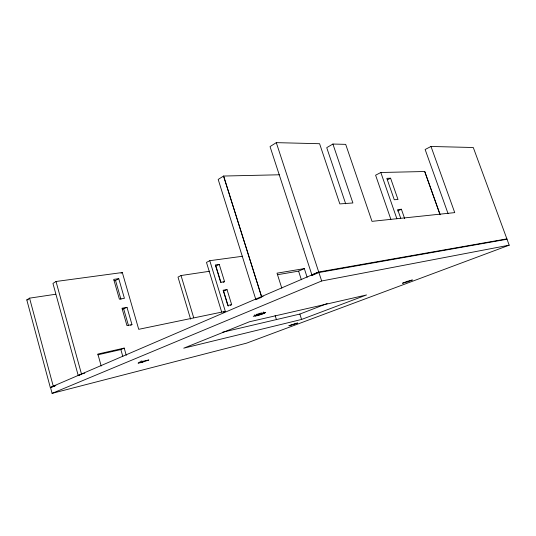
<?xml version="1.0" encoding="UTF-8"?>
<svg xmlns="http://www.w3.org/2000/svg" width="536" height="536" viewBox="0 0 536 536"><rect width="100%" height="100%" fill="white"/><g stroke="black" fill="none" stroke-linecap="round" stroke-linejoin="round"><path stroke-width="0.8" d="M51.959 387.213L50.337 387.622L26.8 299.892L29.567 298.15L55.69 294.244M242.667 256.242L209.79 260.69L225.341 311.362L138.724 329.318L122.322 272.523L56.019 281.487L52.95 283.43L78.263 375.669L81.639 373.947L84.775 373.183M345.68 203.787L326.726 147.655L332.91 144.043L352.896 202.97L339.837 203.908L319.59 143.715L276.295 142.643L270.037 146.589L312.073 275.45L318.9 272.523L318.685 272L311.919 274.914L312.093 275.444M121.042 273.26L122.322 272.523M114.101 280.697L115.535 280.489L118.751 278.666L124.412 298.331L119.387 299.168L113.719 279.377L118.751 278.666M209.697 271.25L181.034 275.531L177.999 277.099L190.595 319.148M209.79 260.69L206.481 262.406L221.67 312.039M440.049 214.547L424.726 171.513L380.828 172.498L375.602 175.198L390.878 219.385M50.538 387.568L52.093 393.357L246.513 343.167L509.2 245.173L473.288 147.514L430.998 146.469L425.135 149.504L448.076 213.676M122.295 309.285L127.005 307.356L131.97 324.608L130.643 325.238M223.224 282.291L224.571 281.655L219.244 264.395L215.914 266.07L220.959 282.472M387.602 179.721L390.59 178.213L398 199.486L394.275 199.747L386.831 178.341L390.59 178.213M230.306 305.272L231.673 304.676L227.009 289.561L223.626 291.122L228.256 306.17M397.598 210.996L401.397 209.241L404.653 218.581M97.753 354.832L120.855 349.586L124.205 348.099L126.255 355.314M277.695 274.68L298.592 271.142L304.321 268.61L307.141 277.286M223.284 312.254L225.341 311.362M51.248 387.019L318.726 271.987M50.337 387.622L55.858 385.471M81.713 374.215L78.357 375.361M264.06 313.433L265.682 312.475L258.68 314.116L253.253 316.327L257.166 315.684L264.06 313.433L263.591 311.945M52.093 393.357L321.667 280.978L509.2 245.173M222.541 332.233L299.859 314.069L327.154 303.557M301.587 319.449L366.544 294.947L249.468 321.761L183.741 348.172L301.587 319.449L299.859 314.069M142.281 362.276L148.854 359.978L143.775 361.063L138.094 363.12L142.281 362.276L141.832 360.708M54.913 385.947L53.292 386.356L29.567 298.15M124.205 348.099L97.86 354.062L101.204 366.028M131.97 324.608L126.965 325.607L121.994 308.247L127.005 307.356M231.673 304.676L227.807 305.446L223.13 290.251L227.009 289.561M263.149 296.261L261.548 296.575L223.579 176.043L218.185 179.439L255.886 299.691L261.742 297.179L223.579 176.043L279.323 174.783M318.86 272.529L507.009 239.25L506.862 238.882L318.685 272M224.571 281.655L220.685 282.298L215.345 264.945L219.244 264.395M304.321 268.61L277.018 273.166L281.809 288.174M26.8 299.892L28.428 299.651M401.397 209.241L397.692 209.576L400.687 218.192M332.91 144.043L345.687 144.358L371.997 221.348L454.736 212.611L430.998 146.469M424.726 171.513L440.123 214.762M380.828 172.498L396.868 218.735M276.295 142.643L321.667 280.978M298.592 271.142L301.386 279.759M275.129 315.496L276.442 319.65M261.843 312.609L262.305 314.089M260.851 312.95L261.32 314.424M255.719 299.081L255.906 299.684M259.819 313.285L260.288 314.766M258.767 313.614L259.23 315.088M257.722 313.922L258.185 315.403M256.697 314.203L257.166 315.684M254.835 314.659L255.304 316.146M181.034 275.531L193.71 317.768M140.084 361.17L140.539 362.738M115.535 280.489L120.928 299.276M123.722 309.031L128.426 325.412M120.855 349.586L122.824 356.5M56.019 281.487L81.546 374.255M412.264 280.026L407.796 281.849L402.456 283.256L406.904 281.427L412.264 280.026M297.46 323.054L288.984 325.741L297.46 323.054"/></g></svg>
